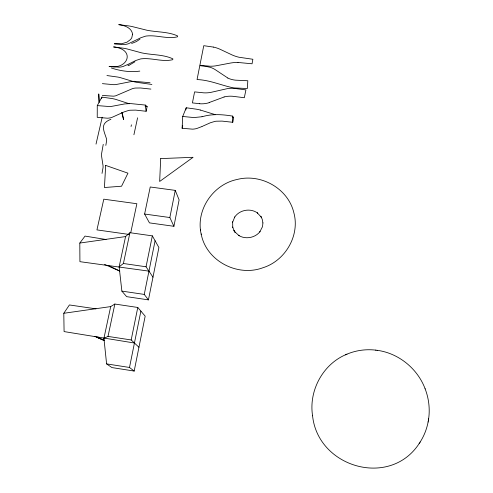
<?xml version="1.0" encoding="UTF-8"?>
<svg xmlns="http://www.w3.org/2000/svg" width="493" height="493" viewBox="0 0 493 493"><rect width="100%" height="100%" fill="white"/><g stroke="black" fill="none" stroke-linecap="round" stroke-linejoin="round"><path stroke-width="0.74" d="M97.275 105.594L97.232 117.34L107.338 118.203A19.794 16.571 36.6 0 0 111.609 117.531L124.23 111.862L128.685 110.438A21.008 17.705 32.2 0 1 129.905 110.235L135.674 110.112L146.138 111.27L147.148 106.55L145.25 105.058L130.368 103.555L124.686 103.931L110.352 106.617L97.275 105.594L101.922 97.127L111.837 98.514A19.621 5.078 2.8 0 1 115.726 99.37L129.283 103.764M201.859 126.578L196.88 128.476A19.646 17.187 29.7 0 1 192.455 129.154L182.127 128.26L182.706 116.465L186.237 107.77L196.38 109.187A19.566 5.244 4.3 0 1 200.472 110.068M428.368 420.597C430.204 409.93 429.002 398.794 425.089 388.718M419.956 442.344C424.017 436.089 426.815 429.021 428.164 421.694M428.583 419.161L428.639 418.84M428.109 422.02L428.417 420.27M203.215 125.955L210.326 122.782L214.868 121.414A20.94 18.278 23.9 0 1 216.131 121.21L222.066 121.105L232.745 122.289L233.614 117.5L232.585 116.108C222.688 114.456 212.471 113.717 202.715 116.576M173.924 226.299L179.107 199.899L175.249 190.378L150.229 186.989L144.615 214.036L149.453 222.879L173.924 226.299L169.857 217.536L175.249 190.378M182.127 128.26L182.718 125.333M185.793 109.97L186.237 107.77M110.685 306.591L103.931 338.334L106.593 363.889L111.893 367.568L134.182 371.063L145.17 316.161L137.781 307.466L114.851 304.045L110.685 306.591L63.794 313.283L64.084 331.586L134.441 343.017M125.567 236.572L119.14 266.812L121.87 291.11L126.633 296.65L148.43 299.88L158.906 247.535L152.337 235.864L129.924 232.702L125.567 236.572L79.804 243.055L79.921 261.672L148.954 271.138M134.182 371.063L129.499 367.464L140.881 311.114M148.43 299.88L144.252 294.413L155.092 240.757M138.952 347.251L131.181 339.96L137.781 307.466M152.972 277.183L146.051 266.781L152.337 235.864M130.737 232.745L136.863 203.732L103.795 199.178L96.942 229.898L129.006 234.428M103.931 338.334L108.01 336.411L114.851 304.045M119.14 266.812L123.416 263.502L129.924 232.702M133.911 134.749L137.596 117.802M131.058 126.504L131.421 124.834M105.835 145.392L106.642 140.56A12.584 11.339 -23.9 0 0 106.58 139.063C103.838 130.337 99.506 123.7 110.919 119.269M102.026 173.4L103.043 167.595A17.785 16.115 -26.3 0 0 103.037 165.648L101.595 156.293A22.382 20.379 -22.4 0 1 101.558 153.871L103.247 144.338M96.018 144.104L102.205 117.242M101.576 98.625L101.922 97.127M312.55 415.544C317.689 467.524 390.222 488.551 419.37 443.244M419.167 443.552L420.159 442.036M63.794 313.283L69.414 304.951L96.012 308.852M79.804 243.055L85.03 236.092L106.081 239.524M134.946 61.767L129.215 65.193M139.994 39.107L136.413 41.566L131.631 43.476M128.328 64.226L135.785 60.497L140.45 58.975A20.663 17.927 36.8 0 1 141.386 58.815C151.862 57.638 162.376 62.204 172.729 59.702L172.907 58.858C163.54 54.446 152.738 55.093 142.656 53.071A20.213 4.104 4.1 0 1 141.793 52.905L127.163 48.955A19.227 3.95 3.6 0 0 123.33 48.203L113.575 46.934C135.877 49.171 128.266 70.179 109.058 66.401L118.992 67.177A19.554 16.787 41.6 0 0 123.195 66.45L128.094 64.343M345.716 354.701C322.57 364.604 308.618 391.066 312.58 415.796M202.722 126.183L202.105 126.467M346.702 354.276C355.829 350.338 366.003 348.976 375.857 350.147M345.427 354.831L346.986 354.147M127.921 65.698L128.895 65.316M209.168 102.538L224.112 96.998M202.469 116.625L201.976 116.718M201.736 116.767L193.959 117.568L182.706 116.465M139.802 71.115C130.244 72.397 120.465 71.029 111.356 67.985M237.99 62.457L252.059 63.788L252.872 59.265L238.957 57.237A37.191 32.821 -7.3 0 1 232.148 54.969L220.457 49.448A46.243 41.64 -12.6 0 0 217.98 48.413A30.541 27.386 -11.7 0 0 213.543 47.1M199.757 103.703L192.418 102.908L194.599 91.889L203.775 92.838A28.384 25.396 -11.4 0 0 210.597 92.444L228.167 88.45A26.129 23.818 -10.1 0 1 229.621 88.333L231.439 88.284A38.842 35.564 -10.4 0 1 234.52 88.426L245.927 89.88L244.318 97.725L232.622 96.271A24.582 22.462 -10.3 0 0 224.093 96.936M377.065 350.301C398.572 353.105 417.614 368.641 425.163 388.903M106.938 75.546L117.845 77.074A18.648 4.4 3.2 0 1 119.978 77.524L134.188 81.795A20.644 4.813 3.8 0 0 136.653 82.325L151.893 84.451M150.057 82.756L134.509 81.314A24.989 14.636 18 0 0 131.871 81.444L115.849 84.574A22.937 13.601 20.5 0 1 113.563 84.673L102.39 83.644M150.895 89.097L140.499 87.982L135.39 88.05A21.039 17.964 34 0 0 132.691 88.549L115.837 95.765A18.876 15.986 38.5 0 1 113.489 96.178L102.316 95.439M145.145 106.297L147.148 106.55M232.449 117.352L233.614 117.5M375.666 350.122L377.25 350.326M144.615 214.036L169.857 217.536M123.416 263.502L146.051 266.781M121.87 291.11L144.252 294.413M108.01 336.411L131.181 339.96M106.593 363.889L129.499 367.464M206.826 66.592L199.813 65.631L197.052 79.564C209.451 79.977 220.815 85.172 232.758 87.723A41.745 37.197 -8.2 0 0 234.742 87.964L247.338 88.518L247.813 80.747L235.666 80.174A22.814 20.398 -8.5 0 1 227.797 78.067M213.543 47.106L203.769 45.689L199.887 65.261L209.821 66.21A30.147 26.696 -10.5 0 0 214.584 66A37.129 32.797 -10.4 0 0 215.669 65.852L230.638 63.024A38.189 34.633 -9.2 0 1 237.996 62.426M215.102 114.616L200.472 110.068M96.579 337.187L104.325 340.546M104.547 264.408L119.781 271.119M94.847 336.349L104.454 340.571M97.934 337.459L104.596 340.534M109.366 266.023L119.774 270.971M227.828 78.011L216.082 70.222A22.493 20.262 -12.3 0 0 209.913 67.214L209.309 67.122A31.872 28.791 -12.7 0 0 206.82 66.598M97.645 336.922L99.013 337.6M102.427 339.295L104.473 340.312M121.808 112.422L123.552 119.589L122.159 112.373M201.28 234.539C206.598 261.154 237.712 277.109 262.806 267.785C285.299 260.846 300.225 235.389 293.779 212.471C287.986 188.4 260.914 173.32 237.225 179.452C213.044 184.345 195.333 210.271 201.28 234.539L201.181 233.959M99.204 101.983L98.76 93.935L99.062 102.31M200.46 229.578L200.559 230.163M145.25 105.058L146.138 111.27M232.585 116.108L232.745 122.289M209.211 102.667A23.196 20.866 -12.1 0 1 199.751 103.764M262.923 222.922L262.504 226.681L259.793 231.926L260.021 231.636C255.14 237.879 245.588 239.635 238.809 235.531L239.136 235.716L234.742 231.772L235.038 232.215L233.929 230.551L234.237 231.007L232.641 227.02L232.758 227.544L232.641 221.85L232.567 222.38L234.76 216.982L234.545 217.321C239.321 209.827 250.499 207.775 257.623 213.087L257.291 212.853L261.247 217.117L260.982 216.655L262.214 219.243L262.923 222.922M160.693 158.604L159.664 181.467L193.077 157.304L160.693 158.604M105.687 165.408L104.43 187.525L121.561 186.218L127.952 173.179L105.687 165.408M132.562 34.257L131.748 37.838L130.614 39.489L126.929 42.213L121.457 43.803L114.308 43.797L124.162 44.53A19.461 16.861 44.3 0 0 128.34 43.778L140.856 37.733L145.49 36.18A20.546 18.025 39.4 0 1 146.421 36.014C156.811 34.781 167.244 39.311 177.517 36.815L177.69 35.983C168.384 31.657 157.68 32.285 147.666 30.369A20.034 3.593 4.3 0 1 146.809 30.209L132.241 26.579A19.048 3.463 3.9 0 0 128.427 25.876L118.751 24.65C124.341 25.309 131.779 27.756 132.562 34.257"/></g></svg>
